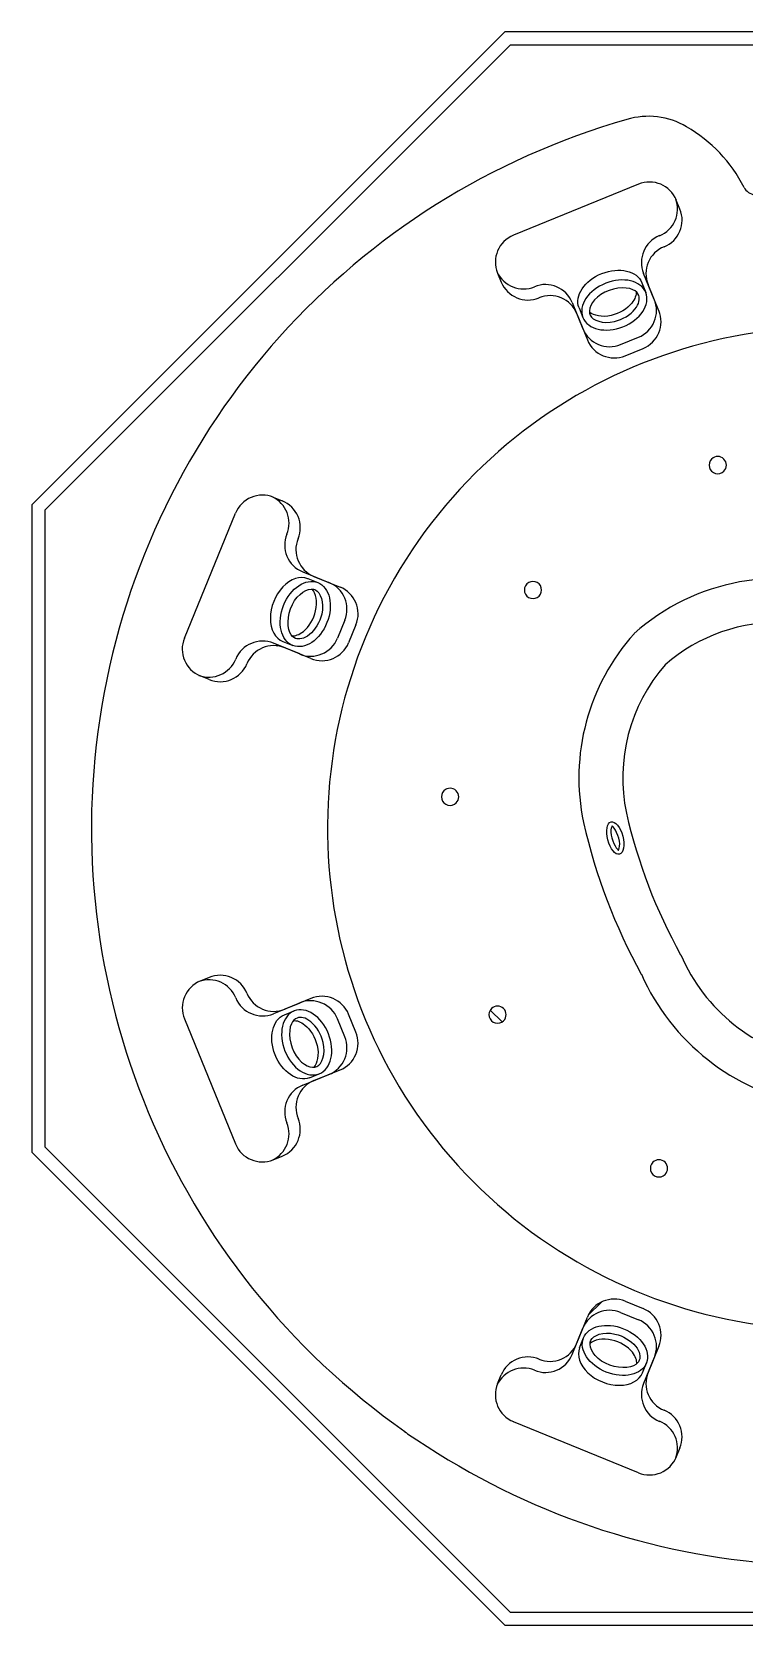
# Model space of a CAD drawing. Header units: millimetres. Extents: x 1521.79 to 1523.64, y 1323.22 to 1325.07.
# Drawn here: x 1521.785 to 1522.612, y 1323.218 to 1325.068 of the extents above; entities that cross this region are included whole.
import ezdxf

# ---------------------------------------------------------------- set-up
doc = ezdxf.new("R2010")
doc.units = ezdxf.units.MM
doc.layers.add('Varandas_e_Piscinas', color=2, linetype='Continuous')

msp = doc.modelspace()

# ---------------------------------------------------------------- linework, layer by layer
at = {"layer": 'Varandas_e_Piscinas'}
for p, q in [((1522.3341, 1325.0683), (1521.7851, 1324.5192)), ((1523.0861, 1325.0683), (1522.3341, 1325.0683)), ((1521.7851, 1324.5192), (1521.7851, 1323.7673)), ((1521.7851, 1323.7673), (1522.3341, 1323.2183)), ((1522.3341, 1323.2183), (1523.0861, 1323.2183))]:
    msp.add_line(p, q, dxfattribs=at)
at = {"layer": 'Varandas_e_Piscinas', "color": 1}
for p, q in [((1522.3403, 1325.053), (1521.8003, 1324.513)), ((1523.0799, 1325.053), (1522.3403, 1325.053)), ((1522.4891, 1324.8913), (1522.3439, 1324.832)), ((1522.5371, 1324.8625), (1522.5329, 1324.8729)), ((1522.3255, 1324.7881), (1522.3298, 1324.7778)), ((1522.5074, 1324.7575), (1522.495, 1324.7878)), ((1522.493, 1324.777), (1522.4976, 1324.7656)), ((1522.5127, 1324.7445), (1522.5003, 1324.7749)), ((1522.4121, 1324.7539), (1522.4245, 1324.7236)), ((1522.4174, 1324.741), (1522.4298, 1324.7106)), ((1522.42, 1324.7479), (1522.4245, 1324.7365)), ((1522.4683, 1324.7052), (1522.489, 1324.7137)), ((1522.4736, 1324.6922), (1522.4943, 1324.7007)), ((1522.0652, 1324.5278), (1522.0756, 1324.5236)), ((1521.8003, 1324.513), (1521.8003, 1323.7735)), ((1521.9621, 1324.3643), (1522.0214, 1324.5094)), ((1522.0994, 1324.4413), (1522.1298, 1324.4289)), ((1522.1123, 1324.436), (1522.1427, 1324.4236)), ((1522.1054, 1324.4334), (1522.1168, 1324.4289)), ((1522.1482, 1324.3851), (1522.1397, 1324.3643)), ((1522.1611, 1324.3798), (1522.1526, 1324.359)), ((1522.0764, 1324.3603), (1522.0878, 1324.3558)), ((1522.0959, 1324.3459), (1522.0655, 1324.3583)), ((1522.0709, 1324.3551), (1522.0692, 1324.3568)), ((1522.1088, 1324.3406), (1522.0785, 1324.353)), ((1521.9908, 1324.3162), (1521.9805, 1324.3205)), ((1521.9908, 1323.9703), (1521.9805, 1323.966)), ((1522.0959, 1323.9406), (1522.0655, 1323.9282)), ((1522.1088, 1323.9459), (1522.0785, 1323.9335)), ((1521.9621, 1323.9222), (1522.0214, 1323.7771)), ((1522.0781, 1323.9269), (1522.0895, 1323.9314)), ((1522.0796, 1323.9339), (1522.0796, 1323.9339)), ((1522.1482, 1323.9014), (1522.1397, 1323.9222)), ((1522.1611, 1323.9068), (1522.1526, 1323.9275)), ((1522.3307, 1323.9186), (1522.3169, 1323.9324)), ((1522.1123, 1323.8505), (1522.1427, 1323.8629)), ((1522.0994, 1323.8452), (1522.1298, 1323.8576)), ((1522.1072, 1323.8538), (1522.1185, 1323.8584)), ((1521.8003, 1323.7735), (1522.3403, 1323.2335)), ((1522.0652, 1323.7587), (1522.0756, 1323.7629)), ((1522.4308, 1323.578), (1522.446, 1323.5933)), ((1522.4736, 1323.5943), (1522.4943, 1323.5858)), ((1522.4736, 1323.5943), (1522.4943, 1323.5858)), ((1522.4174, 1323.5455), (1522.4298, 1323.5759)), ((1522.4174, 1323.5455), (1522.4298, 1323.5759)), ((1522.4683, 1323.5813), (1522.489, 1323.5728)), ((1522.4683, 1323.5813), (1522.489, 1323.5728)), ((1522.4121, 1323.5326), (1522.4245, 1323.5629)), ((1522.4121, 1323.5326), (1522.4245, 1323.5629)), ((1522.4207, 1323.5403), (1522.4252, 1323.5517)), ((1522.5074, 1323.529), (1522.495, 1323.4987)), ((1522.5074, 1323.529), (1522.495, 1323.4987)), ((1522.5127, 1323.542), (1522.5003, 1323.5116)), ((1522.5127, 1323.542), (1522.5003, 1323.5116)), ((1522.3255, 1323.4984), (1522.3298, 1323.5087)), ((1522.3255, 1323.4984), (1522.3298, 1323.5087)), ((1522.4937, 1323.5113), (1522.4983, 1323.5227)), ((1522.4891, 1323.3952), (1522.3439, 1323.4545)), ((1522.4891, 1323.3952), (1522.3439, 1323.4545)), ((1522.5371, 1323.424), (1522.5329, 1323.4136)), ((1522.5371, 1323.424), (1522.5329, 1323.4136)), ((1522.3403, 1323.2335), (1523.0799, 1323.2335))]:
    msp.add_line(p, q, dxfattribs=at)
for centre, major_axis, ratio, start_param, end_param in [((1522.5007, 1324.8848), (0.0604, 0.0604), 1, 0.243597, 1.084393), ((1522.7101, 1324.1433), (0.6052, 0.6052), 1, 1.063005, 3.31405), ((1522.4591, 1324.8095), (0.1212, 0.1212), 1, 5.971165, 6.545304), ((1522.5018, 1324.8602), (0.0238, 0.0238), 1, 5.885695, 7.456491), ((1522.6258, 1324.895), (0.0113, 0.0113), 1, 2.829572, 3.802636), ((1522.5007, 1324.8627), (-0.0238, 0.0238), 1, 2.744102, 4.278371), ((1522.506, 1324.8498), (-0.0238, 0.0238), 1, 2.744102, 4.314898), ((1522.3566, 1324.8009), (0.0238, 0.0238), 1, 1.173306, 2.744102), ((1522.5261, 1324.8005), (0.0238, 0.0238), 1, 1.173306, 2.744102), ((1522.5314, 1324.7876), (-0.0238, 0.0238), 1, -0.397491, 1.173306), ((1522.7101, 1324.1433), (0.4115, 0.4115), 1, 0.417332, 5.902713), ((1522.3556, 1324.8034), (0.0238, 0.0238), 1, 2.790704, 4.314898), ((1522.3609, 1324.7905), (-0.0238, 0.0238), 1, 1.173306, 2.744102), ((1522.381, 1324.7412), (0.0238, 0.0238), 1, 5.885695, 7.456491), ((1522.3863, 1324.7283), (0.0238, 0.0238), 1, 5.885695, 7.456491), ((1522.4763, 1324.7448), (0.0238, 0.0238), 1, 4.314898, 5.885695), ((1522.4816, 1324.7318), (-0.0238, 0.0238), 1, 2.744102, 4.314898), ((1522.4556, 1324.7363), (0.0238, 0.0238), 1, 2.744102, 4.314898), ((1522.4609, 1324.7233), (0.0238, 0.0238), 1, 2.744102, 4.314898), ((1522.581, 1324.5652), (-0.00707, 0.00707), 1, 0, 3.141593), ((1522.581, 1324.5652), (-0.00707, 0.00707), 1, 3.141593, 6.283185), ((1522.0525, 1324.4967), (-0.0238, 0.0238), 1, -1.173306, 0.397491), ((1522.0499, 1324.4978), (0.0238, 0.0238), 1, 5.10988, 6.634074), ((1522.0629, 1324.4925), (-0.0238, 0.0238), 1, 3.539083, 5.10988), ((1522.1121, 1324.4724), (-0.0238, 0.0238), 1, 0.397491, 1.968287), ((1522.1251, 1324.4671), (-0.0238, 0.0238), 1, 0.397491, 1.968287), ((1522.0909, 1324.3968), (0.0145, 0.0365), 0.690897, 0, 3.141593), ((1522.1023, 1324.3923), (0.0145, 0.0365), 0.690897, 3.141593, 9.424778), ((1522.6512, 1324.1828), (0.1773, 0.1773), 1, 0.413639, 1.516213), ((1522.1171, 1324.3978), (0.0238, 0.0238), 1, 5.10988, 6.680676), ((1522.13, 1324.3925), (0.0238, 0.0238), 1, 5.10988, 6.680676), ((1522.3666, 1324.4202), (-0.00707, 0.00707), 1, 0, 3.141593), ((1522.3666, 1324.4202), (0.00707, 0.00707), 1, 4.712389, 7.853982), ((1522.6512, 1324.1828), (0.1413, 0.1413), 1, 0.738334, 1.502277), ((1521.9932, 1324.3516), (-0.0238, 0.0238), 1, 0.397491, 1.968287), ((1522.0528, 1324.3272), (0.0238, 0.0238), 1, 0.397491, 1.968287), ((1522.1086, 1324.377), (-0.0238, 0.0238), 1, 1.968287, 3.539083), ((1522.6706, 1324.2021), (0.1773, 0.1773), 1, 1.625379, 2.564815), ((1522.0658, 1324.3219), (0.0238, 0.0238), 1, 0.397491, 1.968287), ((1522.1215, 1324.3717), (-0.0238, 0.0238), 1, 1.968287, 3.539083), ((1521.9906, 1324.3527), (-0.0238, 0.0238), 1, 2.004814, 3.539083), ((1522.0035, 1324.3473), (-0.0238, 0.0238), 1, 1.968287, 3.539083), ((1522.6706, 1324.2021), (-0.1413, 0.1413), 1, 0.068519, 0.992222), ((1522.2704, 1324.18), (0.00707, 0.00707), 1, 1.570796, 4.712389), ((1522.2704, 1324.18), (-0.00707, 0.00707), 1, 3.141593, 6.283185), ((1523.082, 1324.2993), (0.4402, 0.4402), 1, 2.580071, 2.863844), ((1523.082, 1324.2993), (-0.4762, 0.4762), 1, 1.008654, 1.289393), ((1522.7101, 1324.1433), (0.6052, 0.6052), 1, 3.334211, 5.433035), ((1522.7316, 1324.0803), (-0.1491, 0.1491), 1, 1.193018, 3.141593), ((1521.9906, 1323.9339), (-0.0238, 0.0238), 1, 4.314898, 5.849167), ((1522.0035, 1323.9392), (-0.0238, 0.0238), 1, 4.314898, 5.885695), ((1522.7316, 1324.0803), (0.1851, 0.1851), 1, 2.773889, 4.712389), ((1521.9932, 1323.9349), (-0.0238, 0.0238), 1, -0.397491, 1.173306), ((1522.1215, 1323.9148), (0.0238, 0.0238), 1, 5.885695, 7.456491), ((1522.0528, 1323.9593), (0.0238, 0.0238), 1, 2.744102, 4.314898), ((1522.0658, 1323.9646), (0.0238, 0.0238), 1, 2.744102, 4.314898), ((1522.1086, 1323.9095), (0.0238, 0.0238), 1, 5.885695, 7.456491), ((1522.3254, 1323.9271), (0.00707, 0.00707), 1, 1.570796, 4.712389), ((1522.3254, 1323.9271), (-0.00707, 0.00707), 1, 3.141593, 6.283185), ((1522.1171, 1323.8887), (0.0238, 0.0238), 1, 4.314898, 5.885695), ((1522.13, 1323.894), (0.0238, 0.0238), 1, 4.314898, 5.885695), ((1522.1121, 1323.8141), (0.0238, 0.0238), 1, 1.173306, 2.744102), ((1522.1251, 1323.8194), (-0.0238, 0.0238), 1, -0.397491, 1.173306), ((1522.0629, 1323.794), (-0.0238, 0.0238), 1, 2.744102, 4.314898), ((1522.0499, 1323.7887), (-0.0238, 0.0238), 1, 2.790704, 4.314898), ((1522.0525, 1323.7898), (0.0238, 0.0238), 1, 2.744102, 4.314898), ((1522.5128, 1323.7486), (-0.00707, 0.00707), 1, 0, 3.141593), ((1522.5128, 1323.7486), (-0.00707, 0.00707), 1, 3.141593, 6.283185), ((1522.4556, 1323.5502), (0.0238, 0.0238), 1, 0.397491, 1.968287), ((1522.4556, 1323.5502), (0.0238, 0.0238), 1, 0.397491, 1.968287), ((1522.4609, 1323.5632), (0.0238, 0.0238), 1, 0.397491, 1.968287), ((1522.4609, 1323.5632), (0.0238, 0.0238), 1, 0.397491, 1.968287), ((1522.4816, 1323.5547), (-0.0238, 0.0238), 1, 3.539083, 5.10988), ((1522.4816, 1323.5547), (-0.0238, 0.0238), 1, 3.539083, 5.10988), ((1522.4617, 1323.5372), (-0.0365, 0.0145), 0.690897, 3.141593, 9.424778), ((1522.4763, 1323.5417), (-0.0238, 0.0238), 1, 3.539083, 5.10988), ((1522.4763, 1323.5417), (-0.0238, 0.0238), 1, 3.539083, 5.10988), ((1522.3863, 1323.5582), (0.0238, 0.0238), 1, 3.539083, 5.10988), ((1522.3863, 1323.5582), (0.0238, 0.0238), 1, 3.539083, 5.10988), ((1522.3609, 1323.496), (-0.0238, 0.0238), 1, -1.173306, 0.397491), ((1522.3609, 1323.496), (-0.0238, 0.0238), 1, -1.173306, 0.397491), ((1522.381, 1323.5453), (-0.0238, 0.0238), 1, 1.968287, 3.539083), ((1522.381, 1323.5453), (-0.0238, 0.0238), 1, 1.968287, 3.539083), ((1522.4572, 1323.5258), (-0.0365, 0.0145), 0.690897, 0, 3.141593), ((1522.3556, 1323.4831), (-0.0238, 0.0238), 1, -1.173306, 0.350889), ((1522.3556, 1323.4831), (-0.0238, 0.0238), 1, -1.173306, 0.350889), ((1522.5314, 1323.4989), (-0.0238, 0.0238), 1, 0.397491, 1.968287), ((1522.5314, 1323.4989), (-0.0238, 0.0238), 1, 0.397491, 1.968287), ((1522.3566, 1323.4857), (-0.0238, 0.0238), 1, 0.397491, 1.968287), ((1522.3566, 1323.4857), (-0.0238, 0.0238), 1, 0.397491, 1.968287), ((1522.5261, 1323.486), (-0.0238, 0.0238), 1, 0.397491, 1.968287), ((1522.5261, 1323.486), (-0.0238, 0.0238), 1, 0.397491, 1.968287), ((1522.5007, 1323.4238), (0.0238, 0.0238), 1, 5.146407, 6.680676), ((1522.5007, 1323.4238), (0.0238, 0.0238), 1, 5.146407, 6.680676), ((1522.506, 1323.4367), (-0.0238, 0.0238), 1, 3.539083, 5.10988), ((1522.506, 1323.4367), (-0.0238, 0.0238), 1, 3.539083, 5.10988), ((1522.3035, 1323.5526), (0.0984, 0.0984), 1, 3.26207, 3.386192), ((1522.5018, 1323.4263), (0.0238, 0.0238), 1, 3.539083, 5.10988), ((1522.5018, 1323.4263), (0.0238, 0.0238), 1, 3.539083, 5.10988)]:
    msp.add_ellipse(centre, major_axis=major_axis, ratio=ratio, start_param=start_param, end_param=end_param, dxfattribs=at)
at = {"layer": 'Varandas_e_Piscinas', "color": 1, "extrusion": (0, 0, -1)}
for centre, major_axis in [((1522.4565, 1324.7624), (0.0365, 0.0145)), ((1522.0926, 1323.8904), (-0.0145, 0.0365))]:
    msp.add_ellipse(centre, major_axis=major_axis, ratio=0.690897, start_param=3.141593, end_param=6.283185, dxfattribs=at)
for centre, major_axis in [((1522.461, 1324.7511), (0.0365, 0.0145)), ((1522.104, 1323.8949), (-0.0145, 0.0365))]:
    msp.add_ellipse(centre, major_axis=major_axis, ratio=0.690897, dxfattribs=at)
at = {"layer": 'Varandas_e_Piscinas', "color": 1}
msp.add_ellipse((1522.4621, 1324.1322), major_axis=(-0.0049, 0.0188), ratio=0.456692, dxfattribs=at)
for points, knots in [([(1522.4893, 1324.7623), (1522.4909, 1324.7584), (1522.49, 1324.7524), (1522.4798, 1324.7398), (1522.4705, 1324.7342), (1522.4472, 1324.7287), (1522.4357, 1324.7335), (1522.4303, 1324.7449), (1522.4338, 1324.7556), (1522.4569, 1324.7712), (1522.4742, 1324.7729), (1522.4863, 1324.7671), (1522.4883, 1324.7648), (1522.4893, 1324.7623)], [0, 0, 0, 0, 0.892179, 0.892179, 1.784357, 1.784357, 3.094872, 3.094872, 4.405387, 4.405387, 5.715903, 5.715903, 6.283185, 6.283185, 6.283185, 6.283185]), ([(1522.4863, 1324.7665), (1522.4866, 1324.7628), (1522.4852, 1324.7581), (1522.4761, 1324.7468), (1522.4668, 1324.7412), (1522.4465, 1324.7364), (1522.437, 1324.7389), (1522.4322, 1324.7428)], [0.19214, 0.19214, 0.19214, 0.19214, 0.892179, 0.892179, 1.784357, 1.784357, 2.818477, 2.818477, 2.818477, 2.818477]), ([(1522.091, 1324.364), (1522.095, 1324.3625), (1522.1009, 1324.3633), (1522.1135, 1324.3736), (1522.1192, 1324.3828), (1522.1246, 1324.4061), (1522.1198, 1324.4176), (1522.1085, 1324.423), (1522.0978, 1324.4195), (1522.0822, 1324.3964), (1522.0804, 1324.3792), (1522.0862, 1324.3671), (1522.0885, 1324.365), (1522.091, 1324.364)], [0, 0, 0, 0, 0.892179, 0.892179, 1.784357, 1.784357, 3.094872, 3.094872, 4.405387, 4.405387, 5.715903, 5.715903, 6.283185, 6.283185, 6.283185, 6.283185]), ([(1522.0869, 1324.367), (1522.0906, 1324.3667), (1522.0953, 1324.3681), (1522.1065, 1324.3773), (1522.1122, 1324.3865), (1522.1169, 1324.4069), (1522.1145, 1324.4164), (1522.1105, 1324.4212)], [0.19214, 0.19214, 0.19214, 0.19214, 0.892179, 0.892179, 1.784357, 1.784357, 2.818477, 2.818477, 2.818477, 2.818477]), ([(1522.4584, 1324.1462), (1522.458, 1324.1457), (1522.4569, 1324.1427), (1522.4572, 1324.1306), (1522.4633, 1324.1194), (1522.4656, 1324.1182), (1522.4657, 1324.1181), (1522.4657, 1324.1181)], [0.329722, 0.329722, 0.329722, 0.329722, 1.097013, 1.097013, 2.735471, 2.735471, 2.81187, 2.81187, 2.81187, 2.81187]), ([(1522.4657, 1324.1181), (1522.4662, 1324.1187), (1522.4673, 1324.1216), (1522.467, 1324.1337), (1522.4609, 1324.1449), (1522.4586, 1324.1462), (1522.4585, 1324.1462), (1522.4584, 1324.1462)], [3.471315, 3.471315, 3.471315, 3.471315, 4.238606, 4.238606, 5.877064, 5.877064, 5.953463, 5.953463, 5.953463, 5.953463]), ([(1522.0928, 1323.9232), (1522.0967, 1323.9248), (1522.1026, 1323.9239), (1522.1152, 1323.9136), (1522.1209, 1323.9044), (1522.1264, 1323.8811), (1522.1215, 1323.8696), (1522.1102, 1323.8642), (1522.0995, 1323.8677), (1522.0839, 1323.8908), (1522.0822, 1323.908), (1522.088, 1323.9201), (1522.0903, 1323.9222), (1522.0928, 1323.9232)], [0, 0, 0, 0, 0.892179, 0.892179, 1.784357, 1.784357, 3.094872, 3.094872, 4.405387, 4.405387, 5.715903, 5.715903, 6.283185, 6.283185, 6.283185, 6.283185]), ([(1522.0886, 1323.9202), (1522.0923, 1323.9205), (1522.097, 1323.9191), (1522.1082, 1323.9099), (1522.1139, 1323.9007), (1522.1187, 1323.8803), (1522.1162, 1323.8709), (1522.1123, 1323.866)], [0.19214, 0.19214, 0.19214, 0.19214, 0.892179, 0.892179, 1.784357, 1.784357, 2.818477, 2.818477, 2.818477, 2.818477]), ([(1522.49, 1323.5259), (1522.4916, 1323.5299), (1522.4907, 1323.5358), (1522.4805, 1323.5484), (1522.4712, 1323.5541), (1522.4479, 1323.5595), (1522.4364, 1323.5547), (1522.431, 1323.5434), (1522.4345, 1323.5327), (1522.4577, 1323.5171), (1522.4749, 1323.5153), (1522.487, 1323.5211), (1522.489, 1323.5234), (1522.49, 1323.5259)], [0, 0, 0, 0, 0.892179, 0.892179, 1.784357, 1.784357, 3.094872, 3.094872, 4.405387, 4.405387, 5.715903, 5.715903, 6.283185, 6.283185, 6.283185, 6.283185]), ([(1522.487, 1323.5217), (1522.4873, 1323.5255), (1522.4859, 1323.5302), (1522.4768, 1323.5414), (1522.4675, 1323.5471), (1522.4472, 1323.5518), (1522.4377, 1323.5494), (1522.4329, 1323.5454)], [0.19214, 0.19214, 0.19214, 0.19214, 0.892179, 0.892179, 1.784357, 1.784357, 2.818477, 2.818477, 2.818477, 2.818477])]:
    msp.add_open_spline(points, degree=3, knots=knots, dxfattribs=at)

doc.saveas('drawing.dxf')
